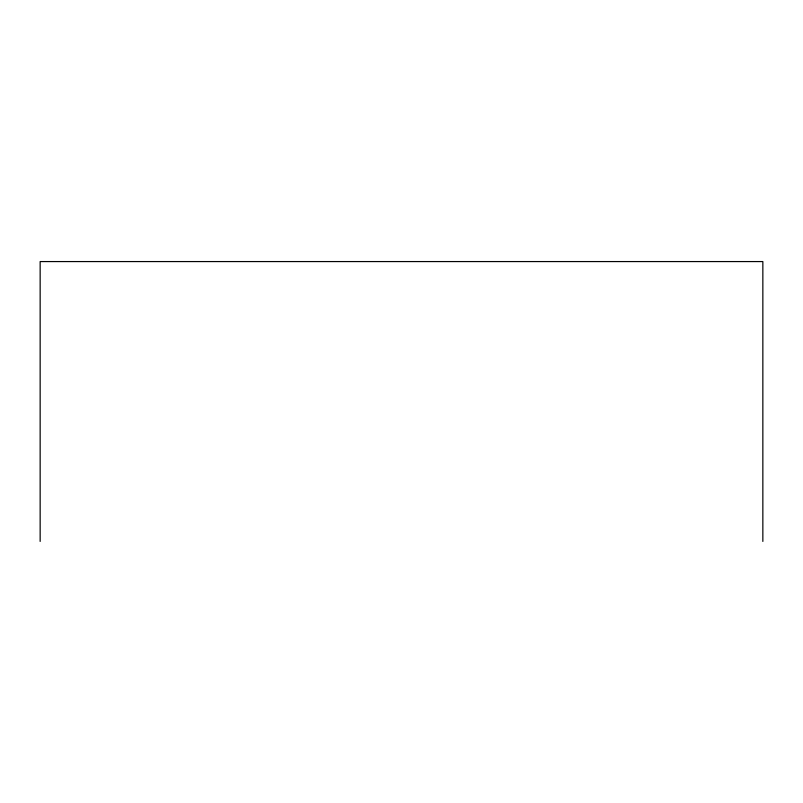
<?xml version="1.0" encoding="UTF-8"?>
<svg xmlns="http://www.w3.org/2000/svg" width="803" height="803" viewBox="0 0 803 803"><rect width="100%" height="100%" fill="white"/><g stroke="black" fill="none" stroke-linecap="round" stroke-linejoin="round"><path stroke-width="1.2" d="M762.85 541.433L762.85 261.567L40.15 261.567L40.15 541.433"/></g></svg>
